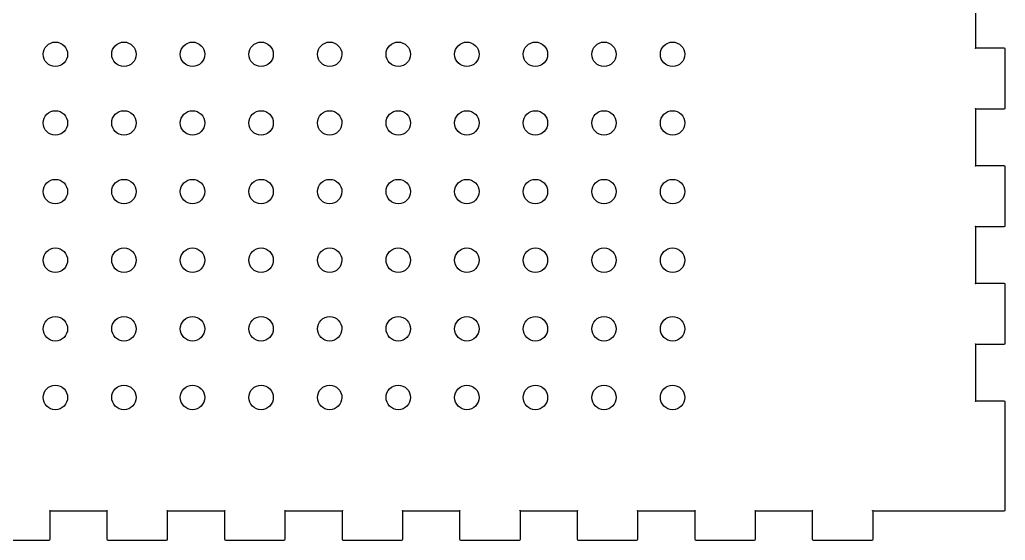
# Model space of a CAD drawing. Header units: millimetres. Extents: x 10 to 420, y 22 to 379.
# Drawn here: x 110.6 to 211.2, y 129.4 to 182.5 of the extents above; entities that cross this region are included whole.
import ezdxf

# ---------------------------------------------------------------- set-up
doc = ezdxf.new("R2010")
doc.units = ezdxf.units.MM
doc.layers.get('0').update_dxf_attribs({"linetype": 'CONTINUOUS'})
doc.layers.add('Izgaralar', color=7, linetype='CONTINUOUS')

msp = doc.modelspace()

# ---------------------------------------------------------------- linework, layer by layer
at = {"color": 1}
for points in [[(211.1, 179.6), (208.2, 179.6), (208.2, 185.4), (211.1, 185.4)], [(211.2, 173.5), (211.2, 179.5)], [(211.1, 167.6), (208.2, 167.6), (208.2, 173.4), (211.1, 173.4)], [(211.2, 161.5), (211.2, 167.5)], [(211.1, 155.6), (208.2, 155.6), (208.2, 161.4), (211.1, 161.4)], [(211.2, 149.5), (211.2, 155.5)], [(211.1, 143.6), (208.2, 143.6), (208.2, 149.4), (211.1, 149.4)], [(211.2, 132.5), (211.2, 143.5)], [(113.7, 129.5), (113.7, 132.4), (119.5, 132.4), (119.5, 129.5)], [(125.7, 129.5), (125.7, 132.4), (131.5, 132.4), (131.5, 129.5)], [(137.7, 129.5), (137.7, 132.4), (143.5, 132.4), (143.5, 129.5)], [(149.7, 129.5), (149.7, 132.4), (155.5, 132.4), (155.5, 129.5)], [(161.7, 129.5), (161.7, 132.4), (167.5, 132.4), (167.5, 129.5)], [(173.7, 129.5), (173.7, 132.4), (179.5, 132.4), (179.5, 129.5)], [(185.7, 129.5), (185.7, 132.4), (191.5, 132.4), (191.5, 129.5)], [(197.7, 129.5), (197.7, 132.4), (208.1, 132.4), (211.1, 132.4)], [(107.6, 129.4), (113.6, 129.4)], [(119.6, 129.4), (125.6, 129.4)], [(131.6, 129.4), (137.6, 129.4)], [(143.6, 129.4), (149.6, 129.4)], [(155.6, 129.4), (161.6, 129.4)], [(167.6, 129.4), (173.6, 129.4)], [(179.6, 129.4), (185.6, 129.4)], [(191.6, 129.4), (197.6, 129.4)]]:
    msp.add_lwpolyline(points, dxfattribs=at)
for points in [[(208.2, 179.6), (208.1, 179.6), (208.2, 179.5), (208.2, 179.6)], [(211.2, 179.5), (211.2, 179.555), (211.155, 179.6), (211.1, 179.6)], [(208.2, 173.4), (208.2, 173.5), (208.1, 173.4), (208.2, 173.4)], [(211.1, 173.4), (211.155, 173.4), (211.2, 173.445), (211.2, 173.5)], [(208.2, 167.6), (208.1, 167.6), (208.2, 167.5), (208.2, 167.6)], [(211.2, 167.5), (211.2, 167.555), (211.155, 167.6), (211.1, 167.6)], [(208.2, 161.4), (208.2, 161.5), (208.1, 161.4), (208.2, 161.4)], [(211.1, 161.4), (211.155, 161.4), (211.2, 161.445), (211.2, 161.5)], [(208.2, 155.6), (208.1, 155.6), (208.2, 155.5), (208.2, 155.6)], [(211.2, 155.5), (211.2, 155.555), (211.155, 155.6), (211.1, 155.6)], [(208.2, 149.4), (208.2, 149.5), (208.1, 149.4), (208.2, 149.4)], [(211.1, 149.4), (211.155, 149.4), (211.2, 149.445), (211.2, 149.5)], [(208.2, 143.6), (208.1, 143.6), (208.2, 143.5), (208.2, 143.6)], [(211.2, 143.5), (211.2, 143.555), (211.155, 143.6), (211.1, 143.6)], [(113.7, 132.4), (113.7, 132.5), (113.6, 132.4), (113.7, 132.4)], [(119.5, 132.4), (119.6, 132.4), (119.5, 132.5), (119.5, 132.4)], [(125.7, 132.4), (125.7, 132.5), (125.6, 132.4), (125.7, 132.4)], [(131.5, 132.4), (131.6, 132.4), (131.5, 132.5), (131.5, 132.4)], [(137.7, 132.4), (137.7, 132.5), (137.6, 132.4), (137.7, 132.4)], [(143.5, 132.4), (143.6, 132.4), (143.5, 132.5), (143.5, 132.4)], [(149.7, 132.4), (149.7, 132.5), (149.6, 132.4), (149.7, 132.4)], [(155.5, 132.4), (155.6, 132.4), (155.5, 132.5), (155.5, 132.4)], [(161.7, 132.4), (161.7, 132.5), (161.6, 132.4), (161.7, 132.4)], [(167.5, 132.4), (167.6, 132.4), (167.5, 132.5), (167.5, 132.4)], [(173.7, 132.4), (173.7, 132.5), (173.6, 132.4), (173.7, 132.4)], [(179.5, 132.4), (179.6, 132.4), (179.5, 132.5), (179.5, 132.4)], [(185.7, 132.4), (185.7, 132.5), (185.6, 132.4), (185.7, 132.4)], [(191.5, 132.4), (191.6, 132.4), (191.5, 132.5), (191.5, 132.4)], [(197.7, 132.4), (197.7, 132.5), (197.6, 132.4), (197.7, 132.4)], [(211.1, 132.4), (211.155, 132.4), (211.2, 132.445), (211.2, 132.5)], [(113.6, 129.4), (113.655, 129.4), (113.7, 129.445), (113.7, 129.5)], [(119.5, 129.5), (119.5, 129.445), (119.545, 129.4), (119.6, 129.4)], [(125.6, 129.4), (125.655, 129.4), (125.7, 129.445), (125.7, 129.5)], [(131.5, 129.5), (131.5, 129.445), (131.545, 129.4), (131.6, 129.4)], [(137.6, 129.4), (137.655, 129.4), (137.7, 129.445), (137.7, 129.5)], [(143.5, 129.5), (143.5, 129.445), (143.545, 129.4), (143.6, 129.4)], [(149.6, 129.4), (149.655, 129.4), (149.7, 129.445), (149.7, 129.5)], [(155.5, 129.5), (155.5, 129.445), (155.545, 129.4), (155.6, 129.4)], [(161.6, 129.4), (161.655, 129.4), (161.7, 129.445), (161.7, 129.5)], [(167.5, 129.5), (167.5, 129.445), (167.545, 129.4), (167.6, 129.4)], [(173.6, 129.4), (173.655, 129.4), (173.7, 129.445), (173.7, 129.5)], [(179.5, 129.5), (179.5, 129.445), (179.545, 129.4), (179.6, 129.4)], [(185.6, 129.4), (185.655, 129.4), (185.7, 129.445), (185.7, 129.5)], [(191.5, 129.5), (191.5, 129.445), (191.545, 129.4), (191.6, 129.4)], [(197.6, 129.4), (197.655, 129.4), (197.7, 129.445), (197.7, 129.5)]]:
    msp.add_open_spline(points, degree=3, dxfattribs=at)
at = {"layer": 'Izgaralar', "color": 7}
for points in [[(115.4877, 178.970627)], [(122.4877, 178.970627)], [(129.4877, 178.970627)], [(136.48771, 178.970627)], [(143.48771, 178.970627)], [(150.48771, 178.970627)], [(157.48771, 178.970627)], [(164.48771, 178.970627)], [(171.48771, 178.970627)], [(178.48771, 178.970627)], [(115.4877, 171.970627)], [(122.4877, 171.970627)], [(129.4877, 171.970627)], [(136.48771, 171.970627)], [(143.48771, 171.970627)], [(150.48771, 171.970627)], [(157.48771, 171.970627)], [(164.48771, 171.970627)], [(171.48771, 171.970627)], [(178.48771, 171.970627)], [(115.4877, 164.970627)], [(122.4877, 164.970627)], [(129.4877, 164.970627)], [(136.48771, 164.970627)], [(143.48771, 164.970627)], [(150.48771, 164.970627)], [(157.48771, 164.970627)], [(164.48771, 164.970627)], [(171.48771, 164.970627)], [(178.48771, 164.970627)], [(115.4877, 157.970627)], [(122.4877, 157.970627)], [(129.4877, 157.970627)], [(136.48771, 157.970627)], [(143.48771, 157.970627)], [(150.48771, 157.970627)], [(157.48771, 157.970627)], [(164.48771, 157.970627)], [(171.48771, 157.970627)], [(178.48771, 157.970627)], [(115.4877, 150.970627)], [(122.4877, 150.970627)], [(129.4877, 150.970627)], [(136.48771, 150.970627)], [(143.48771, 150.970627)], [(150.48771, 150.970627)], [(157.48771, 150.970627)], [(164.48771, 150.970627)], [(171.48771, 150.970627)], [(178.48771, 150.970627)], [(115.4877, 143.970627)], [(122.4877, 143.970627)], [(129.4877, 143.970627)], [(136.48771, 143.970627)], [(143.48771, 143.970627)], [(150.48771, 143.970627)], [(157.48771, 143.970627)], [(164.48771, 143.970627)], [(171.48771, 143.970627)], [(178.48771, 143.970627)]]:
    msp.add_lwpolyline(points, close=True, dxfattribs=at)
for points in [[(113.357399, 179.853031), (113.591426, 180.08706), (113.908835, 180.218536), (114.2398, 180.218537)], [(114.2398, 180.218537), (114.570765, 180.218536), (114.888174, 180.08706), (115.122201, 179.853031)], [(120.357399, 179.853031), (120.591426, 180.08706), (120.908835, 180.218536), (121.2398, 180.218537)], [(121.2398, 180.218537), (121.570765, 180.218536), (121.888174, 180.08706), (122.122201, 179.853031)], [(127.357399, 179.853031), (127.591426, 180.08706), (127.908835, 180.218536), (128.2398, 180.218537)], [(128.2398, 180.218537), (128.570765, 180.218536), (128.888174, 180.08706), (129.122201, 179.853031)], [(134.357409, 179.853031), (134.591436, 180.08706), (134.908845, 180.218536), (135.23981, 180.218537)], [(135.23981, 180.218537), (135.570775, 180.218536), (135.888184, 180.08706), (136.122211, 179.853031)], [(141.357409, 179.853031), (141.591436, 180.08706), (141.908845, 180.218536), (142.23981, 180.218537)], [(142.23981, 180.218537), (142.570775, 180.218536), (142.888184, 180.08706), (143.122211, 179.853031)], [(148.357409, 179.853031), (148.591436, 180.08706), (148.908845, 180.218536), (149.23981, 180.218537)], [(149.23981, 180.218537), (149.570775, 180.218536), (149.888184, 180.08706), (150.122211, 179.853031)], [(155.357409, 179.853031), (155.591436, 180.08706), (155.908845, 180.218536), (156.23981, 180.218537)], [(156.23981, 180.218537), (156.570775, 180.218536), (156.888184, 180.08706), (157.122211, 179.853031)], [(162.357409, 179.853031), (162.591436, 180.08706), (162.908845, 180.218536), (163.23981, 180.218537)], [(163.23981, 180.218537), (163.570775, 180.218536), (163.888184, 180.08706), (164.122211, 179.853031)], [(169.357409, 179.853031), (169.591436, 180.08706), (169.908845, 180.218536), (170.23981, 180.218537)], [(170.23981, 180.218537), (170.570775, 180.218536), (170.888184, 180.08706), (171.122211, 179.853031)], [(176.357409, 179.853031), (176.591436, 180.08706), (176.908845, 180.218536), (177.23981, 180.218537)], [(177.23981, 180.218537), (177.570775, 180.218536), (177.888184, 180.08706), (178.122211, 179.853031)], [(112.9919, 178.970627), (112.991898, 179.301592), (113.123372, 179.619002), (113.357399, 179.853031)], [(115.122201, 179.853031), (115.356228, 179.619002), (115.487702, 179.301592), (115.4877, 178.970627)], [(119.9919, 178.970627), (119.991898, 179.301592), (120.123372, 179.619002), (120.357399, 179.853031)], [(122.122201, 179.853031), (122.356228, 179.619002), (122.487702, 179.301592), (122.4877, 178.970627)], [(126.9919, 178.970627), (126.991898, 179.301592), (127.123372, 179.619002), (127.357399, 179.853031)], [(129.122201, 179.853031), (129.356228, 179.619002), (129.487702, 179.301592), (129.4877, 178.970627)], [(133.99191, 178.970627), (133.991908, 179.301592), (134.123382, 179.619002), (134.357409, 179.853031)], [(136.122211, 179.853031), (136.356238, 179.619002), (136.487712, 179.301592), (136.48771, 178.970627)], [(140.99191, 178.970627), (140.991908, 179.301592), (141.123382, 179.619002), (141.357409, 179.853031)], [(143.122211, 179.853031), (143.356238, 179.619002), (143.487712, 179.301592), (143.48771, 178.970627)], [(147.99191, 178.970627), (147.991908, 179.301592), (148.123382, 179.619002), (148.357409, 179.853031)], [(150.122211, 179.853031), (150.356238, 179.619002), (150.487712, 179.301592), (150.48771, 178.970627)], [(154.99191, 178.970627), (154.991908, 179.301592), (155.123382, 179.619002), (155.357409, 179.853031)], [(157.122211, 179.853031), (157.356238, 179.619002), (157.487712, 179.301592), (157.48771, 178.970627)], [(161.99191, 178.970627), (161.991908, 179.301592), (162.123382, 179.619002), (162.357409, 179.853031)], [(164.122211, 179.853031), (164.356238, 179.619002), (164.487712, 179.301592), (164.48771, 178.970627)], [(168.99191, 178.970627), (168.991908, 179.301592), (169.123382, 179.619002), (169.357409, 179.853031)], [(171.122211, 179.853031), (171.356238, 179.619002), (171.487712, 179.301592), (171.48771, 178.970627)], [(175.99191, 178.970627), (175.991908, 179.301592), (176.123382, 179.619002), (176.357409, 179.853031)], [(178.122211, 179.853031), (178.356238, 179.619002), (178.487712, 179.301592), (178.48771, 178.970627)], [(114.2398, 177.722727), (113.550605, 177.722729), (112.991902, 178.281432), (112.9919, 178.970627)], [(115.4877, 178.970627), (115.487698, 178.281432), (114.928995, 177.722729), (114.2398, 177.722727)], [(121.2398, 177.722727), (120.550605, 177.722729), (119.991902, 178.281432), (119.9919, 178.970627)], [(122.4877, 178.970627), (122.487698, 178.281432), (121.928995, 177.722729), (121.2398, 177.722727)], [(128.2398, 177.722727), (127.550605, 177.722729), (126.991902, 178.281432), (126.9919, 178.970627)], [(129.4877, 178.970627), (129.487698, 178.281432), (128.928995, 177.722729), (128.2398, 177.722727)], [(135.23981, 177.722727), (134.550615, 177.722729), (133.991912, 178.281432), (133.99191, 178.970627)], [(136.48771, 178.970627), (136.487708, 178.281432), (135.929005, 177.722729), (135.23981, 177.722727)], [(142.23981, 177.722727), (141.550615, 177.722729), (140.991912, 178.281432), (140.99191, 178.970627)], [(143.48771, 178.970627), (143.487708, 178.281432), (142.929005, 177.722729), (142.23981, 177.722727)], [(149.23981, 177.722727), (148.550615, 177.722729), (147.991912, 178.281432), (147.99191, 178.970627)], [(150.48771, 178.970627), (150.487708, 178.281432), (149.929005, 177.722729), (149.23981, 177.722727)], [(156.23981, 177.722727), (155.550615, 177.722729), (154.991912, 178.281432), (154.99191, 178.970627)], [(157.48771, 178.970627), (157.487708, 178.281432), (156.929005, 177.722729), (156.23981, 177.722727)], [(163.23981, 177.722727), (162.550615, 177.722729), (161.991912, 178.281432), (161.99191, 178.970627)], [(164.48771, 178.970627), (164.487708, 178.281432), (163.929005, 177.722729), (163.23981, 177.722727)], [(170.23981, 177.722727), (169.550615, 177.722729), (168.991912, 178.281432), (168.99191, 178.970627)], [(171.48771, 178.970627), (171.487708, 178.281432), (170.929005, 177.722729), (170.23981, 177.722727)], [(177.23981, 177.722727), (176.550615, 177.722729), (175.991912, 178.281432), (175.99191, 178.970627)], [(178.48771, 178.970627), (178.487708, 178.281432), (177.929005, 177.722729), (177.23981, 177.722727)], [(113.357399, 172.853031), (113.591426, 173.08706), (113.908835, 173.218536), (114.2398, 173.218537)], [(114.2398, 173.218537), (114.570765, 173.218536), (114.888174, 173.08706), (115.122201, 172.853031)], [(120.357399, 172.853031), (120.591426, 173.08706), (120.908835, 173.218536), (121.2398, 173.218537)], [(121.2398, 173.218537), (121.570765, 173.218536), (121.888174, 173.08706), (122.122201, 172.853031)], [(127.357399, 172.853031), (127.591426, 173.08706), (127.908835, 173.218536), (128.2398, 173.218537)], [(128.2398, 173.218537), (128.570765, 173.218536), (128.888174, 173.08706), (129.122201, 172.853031)], [(134.357409, 172.853031), (134.591436, 173.08706), (134.908845, 173.218536), (135.23981, 173.218537)], [(135.23981, 173.218537), (135.570775, 173.218536), (135.888184, 173.08706), (136.122211, 172.853031)], [(141.357409, 172.853031), (141.591436, 173.08706), (141.908845, 173.218536), (142.23981, 173.218537)], [(142.23981, 173.218537), (142.570775, 173.218536), (142.888184, 173.08706), (143.122211, 172.853031)], [(148.357409, 172.853031), (148.591436, 173.08706), (148.908845, 173.218536), (149.23981, 173.218537)], [(149.23981, 173.218537), (149.570775, 173.218536), (149.888184, 173.08706), (150.122211, 172.853031)], [(155.357409, 172.853031), (155.591436, 173.08706), (155.908845, 173.218536), (156.23981, 173.218537)], [(156.23981, 173.218537), (156.570775, 173.218536), (156.888184, 173.08706), (157.122211, 172.853031)], [(162.357409, 172.853031), (162.591436, 173.08706), (162.908845, 173.218536), (163.23981, 173.218537)], [(163.23981, 173.218537), (163.570775, 173.218536), (163.888184, 173.08706), (164.122211, 172.853031)], [(169.357409, 172.853031), (169.591436, 173.08706), (169.908845, 173.218536), (170.23981, 173.218537)], [(170.23981, 173.218537), (170.570775, 173.218536), (170.888184, 173.08706), (171.122211, 172.853031)], [(176.357409, 172.853031), (176.591436, 173.08706), (176.908845, 173.218536), (177.23981, 173.218537)], [(177.23981, 173.218537), (177.570775, 173.218536), (177.888184, 173.08706), (178.122211, 172.853031)], [(112.9919, 171.970627), (112.991898, 172.301592), (113.123372, 172.619002), (113.357399, 172.853031)], [(115.122201, 172.853031), (115.356228, 172.619002), (115.487702, 172.301592), (115.4877, 171.970627)], [(119.9919, 171.970627), (119.991898, 172.301592), (120.123372, 172.619002), (120.357399, 172.853031)], [(122.122201, 172.853031), (122.356228, 172.619002), (122.487702, 172.301592), (122.4877, 171.970627)], [(126.9919, 171.970627), (126.991898, 172.301592), (127.123372, 172.619002), (127.357399, 172.853031)], [(129.122201, 172.853031), (129.356228, 172.619002), (129.487702, 172.301592), (129.4877, 171.970627)], [(133.99191, 171.970627), (133.991908, 172.301592), (134.123382, 172.619002), (134.357409, 172.853031)], [(136.122211, 172.853031), (136.356238, 172.619002), (136.487712, 172.301592), (136.48771, 171.970627)], [(140.99191, 171.970627), (140.991908, 172.301592), (141.123382, 172.619002), (141.357409, 172.853031)], [(143.122211, 172.853031), (143.356238, 172.619002), (143.487712, 172.301592), (143.48771, 171.970627)], [(147.99191, 171.970627), (147.991908, 172.301592), (148.123382, 172.619002), (148.357409, 172.853031)], [(150.122211, 172.853031), (150.356238, 172.619002), (150.487712, 172.301592), (150.48771, 171.970627)], [(154.99191, 171.970627), (154.991908, 172.301592), (155.123382, 172.619002), (155.357409, 172.853031)], [(157.122211, 172.853031), (157.356238, 172.619002), (157.487712, 172.301592), (157.48771, 171.970627)], [(161.99191, 171.970627), (161.991908, 172.301592), (162.123382, 172.619002), (162.357409, 172.853031)], [(164.122211, 172.853031), (164.356238, 172.619002), (164.487712, 172.301592), (164.48771, 171.970627)], [(168.99191, 171.970627), (168.991908, 172.301592), (169.123382, 172.619002), (169.357409, 172.853031)], [(171.122211, 172.853031), (171.356238, 172.619002), (171.487712, 172.301592), (171.48771, 171.970627)], [(175.99191, 171.970627), (175.991908, 172.301592), (176.123382, 172.619002), (176.357409, 172.853031)], [(178.122211, 172.853031), (178.356238, 172.619002), (178.487712, 172.301592), (178.48771, 171.970627)], [(114.2398, 170.722727), (113.550605, 170.722729), (112.991902, 171.281432), (112.9919, 171.970627)], [(115.4877, 171.970627), (115.487698, 171.281432), (114.928995, 170.722729), (114.2398, 170.722727)], [(121.2398, 170.722727), (120.550605, 170.722729), (119.991902, 171.281432), (119.9919, 171.970627)], [(122.4877, 171.970627), (122.487698, 171.281432), (121.928995, 170.722729), (121.2398, 170.722727)], [(128.2398, 170.722727), (127.550605, 170.722729), (126.991902, 171.281432), (126.9919, 171.970627)], [(129.4877, 171.970627), (129.487698, 171.281432), (128.928995, 170.722729), (128.2398, 170.722727)], [(135.23981, 170.722727), (134.550615, 170.722729), (133.991912, 171.281432), (133.99191, 171.970627)], [(136.48771, 171.970627), (136.487708, 171.281432), (135.929005, 170.722729), (135.23981, 170.722727)], [(142.23981, 170.722727), (141.550615, 170.722729), (140.991912, 171.281432), (140.99191, 171.970627)], [(143.48771, 171.970627), (143.487708, 171.281432), (142.929005, 170.722729), (142.23981, 170.722727)], [(149.23981, 170.722727), (148.550615, 170.722729), (147.991912, 171.281432), (147.99191, 171.970627)], [(150.48771, 171.970627), (150.487708, 171.281432), (149.929005, 170.722729), (149.23981, 170.722727)], [(156.23981, 170.722727), (155.550615, 170.722729), (154.991912, 171.281432), (154.99191, 171.970627)], [(157.48771, 171.970627), (157.487708, 171.281432), (156.929005, 170.722729), (156.23981, 170.722727)], [(163.23981, 170.722727), (162.550615, 170.722729), (161.991912, 171.281432), (161.99191, 171.970627)], [(164.48771, 171.970627), (164.487708, 171.281432), (163.929005, 170.722729), (163.23981, 170.722727)], [(170.23981, 170.722727), (169.550615, 170.722729), (168.991912, 171.281432), (168.99191, 171.970627)], [(171.48771, 171.970627), (171.487708, 171.281432), (170.929005, 170.722729), (170.23981, 170.722727)], [(177.23981, 170.722727), (176.550615, 170.722729), (175.991912, 171.281432), (175.99191, 171.970627)], [(178.48771, 171.970627), (178.487708, 171.281432), (177.929005, 170.722729), (177.23981, 170.722727)], [(113.357399, 165.853031), (113.591426, 166.08706), (113.908835, 166.218536), (114.2398, 166.218537)], [(114.2398, 166.218537), (114.570765, 166.218536), (114.888174, 166.08706), (115.122201, 165.853031)], [(120.357399, 165.853031), (120.591426, 166.08706), (120.908835, 166.218536), (121.2398, 166.218537)], [(121.2398, 166.218537), (121.570765, 166.218536), (121.888174, 166.08706), (122.122201, 165.853031)], [(127.357399, 165.853031), (127.591426, 166.08706), (127.908835, 166.218536), (128.2398, 166.218537)], [(128.2398, 166.218537), (128.570765, 166.218536), (128.888174, 166.08706), (129.122201, 165.853031)], [(134.357409, 165.853031), (134.591436, 166.08706), (134.908845, 166.218536), (135.23981, 166.218537)], [(135.23981, 166.218537), (135.570775, 166.218536), (135.888184, 166.08706), (136.122211, 165.853031)], [(141.357409, 165.853031), (141.591436, 166.08706), (141.908845, 166.218536), (142.23981, 166.218537)], [(142.23981, 166.218537), (142.570775, 166.218536), (142.888184, 166.08706), (143.122211, 165.853031)], [(148.357409, 165.853031), (148.591436, 166.08706), (148.908845, 166.218536), (149.23981, 166.218537)], [(149.23981, 166.218537), (149.570775, 166.218536), (149.888184, 166.08706), (150.122211, 165.853031)], [(155.357409, 165.853031), (155.591436, 166.08706), (155.908845, 166.218536), (156.23981, 166.218537)], [(156.23981, 166.218537), (156.570775, 166.218536), (156.888184, 166.08706), (157.122211, 165.853031)], [(162.357409, 165.853031), (162.591436, 166.08706), (162.908845, 166.218536), (163.23981, 166.218537)], [(163.23981, 166.218537), (163.570775, 166.218536), (163.888184, 166.08706), (164.122211, 165.853031)], [(169.357409, 165.853031), (169.591436, 166.08706), (169.908845, 166.218536), (170.23981, 166.218537)], [(170.23981, 166.218537), (170.570775, 166.218536), (170.888184, 166.08706), (171.122211, 165.853031)], [(176.357409, 165.853031), (176.591436, 166.08706), (176.908845, 166.218536), (177.23981, 166.218537)], [(177.23981, 166.218537), (177.570775, 166.218536), (177.888184, 166.08706), (178.122211, 165.853031)], [(112.9919, 164.970627), (112.991898, 165.301592), (113.123372, 165.619002), (113.357399, 165.853031)], [(115.122201, 165.853031), (115.356228, 165.619002), (115.487702, 165.301592), (115.4877, 164.970627)], [(119.9919, 164.970627), (119.991898, 165.301592), (120.123372, 165.619002), (120.357399, 165.853031)], [(122.122201, 165.853031), (122.356228, 165.619002), (122.487702, 165.301592), (122.4877, 164.970627)], [(126.9919, 164.970627), (126.991898, 165.301592), (127.123372, 165.619002), (127.357399, 165.853031)], [(129.122201, 165.853031), (129.356228, 165.619002), (129.487702, 165.301592), (129.4877, 164.970627)], [(133.99191, 164.970627), (133.991908, 165.301592), (134.123382, 165.619002), (134.357409, 165.853031)], [(136.122211, 165.853031), (136.356238, 165.619002), (136.487712, 165.301592), (136.48771, 164.970627)], [(140.99191, 164.970627), (140.991908, 165.301592), (141.123382, 165.619002), (141.357409, 165.853031)], [(143.122211, 165.853031), (143.356238, 165.619002), (143.487712, 165.301592), (143.48771, 164.970627)], [(147.99191, 164.970627), (147.991908, 165.301592), (148.123382, 165.619002), (148.357409, 165.853031)], [(150.122211, 165.853031), (150.356238, 165.619002), (150.487712, 165.301592), (150.48771, 164.970627)], [(154.99191, 164.970627), (154.991908, 165.301592), (155.123382, 165.619002), (155.357409, 165.853031)], [(157.122211, 165.853031), (157.356238, 165.619002), (157.487712, 165.301592), (157.48771, 164.970627)], [(161.99191, 164.970627), (161.991908, 165.301592), (162.123382, 165.619002), (162.357409, 165.853031)], [(164.122211, 165.853031), (164.356238, 165.619002), (164.487712, 165.301592), (164.48771, 164.970627)], [(168.99191, 164.970627), (168.991908, 165.301592), (169.123382, 165.619002), (169.357409, 165.853031)], [(171.122211, 165.853031), (171.356238, 165.619002), (171.487712, 165.301592), (171.48771, 164.970627)], [(175.99191, 164.970627), (175.991908, 165.301592), (176.123382, 165.619002), (176.357409, 165.853031)], [(178.122211, 165.853031), (178.356238, 165.619002), (178.487712, 165.301592), (178.48771, 164.970627)], [(114.2398, 163.722727), (113.550605, 163.722729), (112.991902, 164.281432), (112.9919, 164.970627)], [(115.4877, 164.970627), (115.487698, 164.281432), (114.928995, 163.722729), (114.2398, 163.722727)], [(121.2398, 163.722727), (120.550605, 163.722729), (119.991902, 164.281432), (119.9919, 164.970627)], [(122.4877, 164.970627), (122.487698, 164.281432), (121.928995, 163.722729), (121.2398, 163.722727)], [(128.2398, 163.722727), (127.550605, 163.722729), (126.991902, 164.281432), (126.9919, 164.970627)], [(129.4877, 164.970627), (129.487698, 164.281432), (128.928995, 163.722729), (128.2398, 163.722727)], [(135.23981, 163.722727), (134.550615, 163.722729), (133.991912, 164.281432), (133.99191, 164.970627)], [(136.48771, 164.970627), (136.487708, 164.281432), (135.929005, 163.722729), (135.23981, 163.722727)], [(142.23981, 163.722727), (141.550615, 163.722729), (140.991912, 164.281432), (140.99191, 164.970627)], [(143.48771, 164.970627), (143.487708, 164.281432), (142.929005, 163.722729), (142.23981, 163.722727)], [(149.23981, 163.722727), (148.550615, 163.722729), (147.991912, 164.281432), (147.99191, 164.970627)], [(150.48771, 164.970627), (150.487708, 164.281432), (149.929005, 163.722729), (149.23981, 163.722727)], [(156.23981, 163.722727), (155.550615, 163.722729), (154.991912, 164.281432), (154.99191, 164.970627)], [(157.48771, 164.970627), (157.487708, 164.281432), (156.929005, 163.722729), (156.23981, 163.722727)], [(163.23981, 163.722727), (162.550615, 163.722729), (161.991912, 164.281432), (161.99191, 164.970627)], [(164.48771, 164.970627), (164.487708, 164.281432), (163.929005, 163.722729), (163.23981, 163.722727)], [(170.23981, 163.722727), (169.550615, 163.722729), (168.991912, 164.281432), (168.99191, 164.970627)], [(171.48771, 164.970627), (171.487708, 164.281432), (170.929005, 163.722729), (170.23981, 163.722727)], [(177.23981, 163.722727), (176.550615, 163.722729), (175.991912, 164.281432), (175.99191, 164.970627)], [(178.48771, 164.970627), (178.487708, 164.281432), (177.929005, 163.722729), (177.23981, 163.722727)], [(113.357399, 158.853031), (113.591426, 159.08706), (113.908835, 159.218536), (114.2398, 159.218537)], [(114.2398, 159.218537), (114.570765, 159.218536), (114.888174, 159.08706), (115.122201, 158.853031)], [(120.357399, 158.853031), (120.591426, 159.08706), (120.908835, 159.218536), (121.2398, 159.218537)], [(121.2398, 159.218537), (121.570765, 159.218536), (121.888174, 159.08706), (122.122201, 158.853031)], [(127.357399, 158.853031), (127.591426, 159.08706), (127.908835, 159.218536), (128.2398, 159.218537)], [(128.2398, 159.218537), (128.570765, 159.218536), (128.888174, 159.08706), (129.122201, 158.853031)], [(134.357409, 158.853031), (134.591436, 159.08706), (134.908845, 159.218536), (135.23981, 159.218537)], [(135.23981, 159.218537), (135.570775, 159.218536), (135.888184, 159.08706), (136.122211, 158.853031)], [(141.357409, 158.853031), (141.591436, 159.08706), (141.908845, 159.218536), (142.23981, 159.218537)], [(142.23981, 159.218537), (142.570775, 159.218536), (142.888184, 159.08706), (143.122211, 158.853031)], [(148.357409, 158.853031), (148.591436, 159.08706), (148.908845, 159.218536), (149.23981, 159.218537)], [(149.23981, 159.218537), (149.570775, 159.218536), (149.888184, 159.08706), (150.122211, 158.853031)], [(155.357409, 158.853031), (155.591436, 159.08706), (155.908845, 159.218536), (156.23981, 159.218537)], [(156.23981, 159.218537), (156.570775, 159.218536), (156.888184, 159.08706), (157.122211, 158.853031)], [(162.357409, 158.853031), (162.591436, 159.08706), (162.908845, 159.218536), (163.23981, 159.218537)], [(163.23981, 159.218537), (163.570775, 159.218536), (163.888184, 159.08706), (164.122211, 158.853031)], [(169.357409, 158.853031), (169.591436, 159.08706), (169.908845, 159.218536), (170.23981, 159.218537)], [(170.23981, 159.218537), (170.570775, 159.218536), (170.888184, 159.08706), (171.122211, 158.853031)], [(176.357409, 158.853031), (176.591436, 159.08706), (176.908845, 159.218536), (177.23981, 159.218537)], [(177.23981, 159.218537), (177.570775, 159.218536), (177.888184, 159.08706), (178.122211, 158.853031)], [(112.9919, 157.970627), (112.991898, 158.301592), (113.123372, 158.619002), (113.357399, 158.853031)], [(114.2398, 156.722727), (113.550605, 156.722729), (112.991902, 157.281432), (112.9919, 157.970627)], [(115.4877, 157.970627), (115.487698, 157.281432), (114.928995, 156.722729), (114.2398, 156.722727)], [(115.122201, 158.853031), (115.356228, 158.619002), (115.487702, 158.301592), (115.4877, 157.970627)], [(119.9919, 157.970627), (119.991898, 158.301592), (120.123372, 158.619002), (120.357399, 158.853031)], [(121.2398, 156.722727), (120.550605, 156.722729), (119.991902, 157.281432), (119.9919, 157.970627)], [(122.4877, 157.970627), (122.487698, 157.281432), (121.928995, 156.722729), (121.2398, 156.722727)], [(122.122201, 158.853031), (122.356228, 158.619002), (122.487702, 158.301592), (122.4877, 157.970627)], [(126.9919, 157.970627), (126.991898, 158.301592), (127.123372, 158.619002), (127.357399, 158.853031)], [(128.2398, 156.722727), (127.550605, 156.722729), (126.991902, 157.281432), (126.9919, 157.970627)], [(129.4877, 157.970627), (129.487698, 157.281432), (128.928995, 156.722729), (128.2398, 156.722727)], [(129.122201, 158.853031), (129.356228, 158.619002), (129.487702, 158.301592), (129.4877, 157.970627)], [(133.99191, 157.970627), (133.991908, 158.301592), (134.123382, 158.619002), (134.357409, 158.853031)], [(135.23981, 156.722727), (134.550615, 156.722729), (133.991912, 157.281432), (133.99191, 157.970627)], [(136.48771, 157.970627), (136.487708, 157.281432), (135.929005, 156.722729), (135.23981, 156.722727)], [(136.122211, 158.853031), (136.356238, 158.619002), (136.487712, 158.301592), (136.48771, 157.970627)], [(140.99191, 157.970627), (140.991908, 158.301592), (141.123382, 158.619002), (141.357409, 158.853031)], [(142.23981, 156.722727), (141.550615, 156.722729), (140.991912, 157.281432), (140.99191, 157.970627)], [(143.48771, 157.970627), (143.487708, 157.281432), (142.929005, 156.722729), (142.23981, 156.722727)], [(143.122211, 158.853031), (143.356238, 158.619002), (143.487712, 158.301592), (143.48771, 157.970627)], [(147.99191, 157.970627), (147.991908, 158.301592), (148.123382, 158.619002), (148.357409, 158.853031)], [(149.23981, 156.722727), (148.550615, 156.722729), (147.991912, 157.281432), (147.99191, 157.970627)], [(150.48771, 157.970627), (150.487708, 157.281432), (149.929005, 156.722729), (149.23981, 156.722727)], [(150.122211, 158.853031), (150.356238, 158.619002), (150.487712, 158.301592), (150.48771, 157.970627)], [(154.99191, 157.970627), (154.991908, 158.301592), (155.123382, 158.619002), (155.357409, 158.853031)], [(156.23981, 156.722727), (155.550615, 156.722729), (154.991912, 157.281432), (154.99191, 157.970627)], [(157.48771, 157.970627), (157.487708, 157.281432), (156.929005, 156.722729), (156.23981, 156.722727)], [(157.122211, 158.853031), (157.356238, 158.619002), (157.487712, 158.301592), (157.48771, 157.970627)], [(161.99191, 157.970627), (161.991908, 158.301592), (162.123382, 158.619002), (162.357409, 158.853031)], [(163.23981, 156.722727), (162.550615, 156.722729), (161.991912, 157.281432), (161.99191, 157.970627)], [(164.48771, 157.970627), (164.487708, 157.281432), (163.929005, 156.722729), (163.23981, 156.722727)], [(164.122211, 158.853031), (164.356238, 158.619002), (164.487712, 158.301592), (164.48771, 157.970627)], [(168.99191, 157.970627), (168.991908, 158.301592), (169.123382, 158.619002), (169.357409, 158.853031)], [(170.23981, 156.722727), (169.550615, 156.722729), (168.991912, 157.281432), (168.99191, 157.970627)], [(171.48771, 157.970627), (171.487708, 157.281432), (170.929005, 156.722729), (170.23981, 156.722727)], [(171.122211, 158.853031), (171.356238, 158.619002), (171.487712, 158.301592), (171.48771, 157.970627)], [(175.99191, 157.970627), (175.991908, 158.301592), (176.123382, 158.619002), (176.357409, 158.853031)], [(177.23981, 156.722727), (176.550615, 156.722729), (175.991912, 157.281432), (175.99191, 157.970627)], [(178.48771, 157.970627), (178.487708, 157.281432), (177.929005, 156.722729), (177.23981, 156.722727)], [(178.122211, 158.853031), (178.356238, 158.619002), (178.487712, 158.301592), (178.48771, 157.970627)], [(113.357399, 151.853031), (113.591426, 152.08706), (113.908835, 152.218536), (114.2398, 152.218537)], [(114.2398, 152.218537), (114.570765, 152.218536), (114.888174, 152.08706), (115.122201, 151.853031)], [(120.357399, 151.853031), (120.591426, 152.08706), (120.908835, 152.218536), (121.2398, 152.218537)], [(121.2398, 152.218537), (121.570765, 152.218536), (121.888174, 152.08706), (122.122201, 151.853031)], [(127.357399, 151.853031), (127.591426, 152.08706), (127.908835, 152.218536), (128.2398, 152.218537)], [(128.2398, 152.218537), (128.570765, 152.218536), (128.888174, 152.08706), (129.122201, 151.853031)], [(134.357409, 151.853031), (134.591436, 152.08706), (134.908845, 152.218536), (135.23981, 152.218537)], [(135.23981, 152.218537), (135.570775, 152.218536), (135.888184, 152.08706), (136.122211, 151.853031)], [(141.357409, 151.853031), (141.591436, 152.08706), (141.908845, 152.218536), (142.23981, 152.218537)], [(142.23981, 152.218537), (142.570775, 152.218536), (142.888184, 152.08706), (143.122211, 151.853031)], [(148.357409, 151.853031), (148.591436, 152.08706), (148.908845, 152.218536), (149.23981, 152.218537)], [(149.23981, 152.218537), (149.570775, 152.218536), (149.888184, 152.08706), (150.122211, 151.853031)], [(155.357409, 151.853031), (155.591436, 152.08706), (155.908845, 152.218536), (156.23981, 152.218537)], [(156.23981, 152.218537), (156.570775, 152.218536), (156.888184, 152.08706), (157.122211, 151.853031)], [(162.357409, 151.853031), (162.591436, 152.08706), (162.908845, 152.218536), (163.23981, 152.218537)], [(163.23981, 152.218537), (163.570775, 152.218536), (163.888184, 152.08706), (164.122211, 151.853031)], [(169.357409, 151.853031), (169.591436, 152.08706), (169.908845, 152.218536), (170.23981, 152.218537)], [(170.23981, 152.218537), (170.570775, 152.218536), (170.888184, 152.08706), (171.122211, 151.853031)], [(176.357409, 151.853031), (176.591436, 152.08706), (176.908845, 152.218536), (177.23981, 152.218537)], [(177.23981, 152.218537), (177.570775, 152.218536), (177.888184, 152.08706), (178.122211, 151.853031)], [(112.9919, 150.970627), (112.991898, 151.301592), (113.123372, 151.619002), (113.357399, 151.853031)], [(114.2398, 149.722727), (113.550605, 149.722729), (112.991902, 150.281432), (112.9919, 150.970627)], [(115.4877, 150.970627), (115.487698, 150.281432), (114.928995, 149.722729), (114.2398, 149.722727)], [(115.122201, 151.853031), (115.356228, 151.619002), (115.487702, 151.301592), (115.4877, 150.970627)], [(119.9919, 150.970627), (119.991898, 151.301592), (120.123372, 151.619002), (120.357399, 151.853031)], [(121.2398, 149.722727), (120.550605, 149.722729), (119.991902, 150.281432), (119.9919, 150.970627)], [(122.4877, 150.970627), (122.487698, 150.281432), (121.928995, 149.722729), (121.2398, 149.722727)], [(122.122201, 151.853031), (122.356228, 151.619002), (122.487702, 151.301592), (122.4877, 150.970627)], [(126.9919, 150.970627), (126.991898, 151.301592), (127.123372, 151.619002), (127.357399, 151.853031)], [(128.2398, 149.722727), (127.550605, 149.722729), (126.991902, 150.281432), (126.9919, 150.970627)], [(129.4877, 150.970627), (129.487698, 150.281432), (128.928995, 149.722729), (128.2398, 149.722727)], [(129.122201, 151.853031), (129.356228, 151.619002), (129.487702, 151.301592), (129.4877, 150.970627)], [(133.99191, 150.970627), (133.991908, 151.301592), (134.123382, 151.619002), (134.357409, 151.853031)], [(135.23981, 149.722727), (134.550615, 149.722729), (133.991912, 150.281432), (133.99191, 150.970627)], [(136.48771, 150.970627), (136.487708, 150.281432), (135.929005, 149.722729), (135.23981, 149.722727)], [(136.122211, 151.853031), (136.356238, 151.619002), (136.487712, 151.301592), (136.48771, 150.970627)], [(140.99191, 150.970627), (140.991908, 151.301592), (141.123382, 151.619002), (141.357409, 151.853031)], [(142.23981, 149.722727), (141.550615, 149.722729), (140.991912, 150.281432), (140.99191, 150.970627)], [(143.48771, 150.970627), (143.487708, 150.281432), (142.929005, 149.722729), (142.23981, 149.722727)], [(143.122211, 151.853031), (143.356238, 151.619002), (143.487712, 151.301592), (143.48771, 150.970627)], [(147.99191, 150.970627), (147.991908, 151.301592), (148.123382, 151.619002), (148.357409, 151.853031)], [(149.23981, 149.722727), (148.550615, 149.722729), (147.991912, 150.281432), (147.99191, 150.970627)], [(150.48771, 150.970627), (150.487708, 150.281432), (149.929005, 149.722729), (149.23981, 149.722727)], [(150.122211, 151.853031), (150.356238, 151.619002), (150.487712, 151.301592), (150.48771, 150.970627)], [(154.99191, 150.970627), (154.991908, 151.301592), (155.123382, 151.619002), (155.357409, 151.853031)], [(156.23981, 149.722727), (155.550615, 149.722729), (154.991912, 150.281432), (154.99191, 150.970627)], [(157.48771, 150.970627), (157.487708, 150.281432), (156.929005, 149.722729), (156.23981, 149.722727)], [(157.122211, 151.853031), (157.356238, 151.619002), (157.487712, 151.301592), (157.48771, 150.970627)], [(161.99191, 150.970627), (161.991908, 151.301592), (162.123382, 151.619002), (162.357409, 151.853031)], [(163.23981, 149.722727), (162.550615, 149.722729), (161.991912, 150.281432), (161.99191, 150.970627)], [(164.48771, 150.970627), (164.487708, 150.281432), (163.929005, 149.722729), (163.23981, 149.722727)], [(164.122211, 151.853031), (164.356238, 151.619002), (164.487712, 151.301592), (164.48771, 150.970627)], [(168.99191, 150.970627), (168.991908, 151.301592), (169.123382, 151.619002), (169.357409, 151.853031)], [(170.23981, 149.722727), (169.550615, 149.722729), (168.991912, 150.281432), (168.99191, 150.970627)], [(171.48771, 150.970627), (171.487708, 150.281432), (170.929005, 149.722729), (170.23981, 149.722727)], [(171.122211, 151.853031), (171.356238, 151.619002), (171.487712, 151.301592), (171.48771, 150.970627)], [(175.99191, 150.970627), (175.991908, 151.301592), (176.123382, 151.619002), (176.357409, 151.853031)], [(177.23981, 149.722727), (176.550615, 149.722729), (175.991912, 150.281432), (175.99191, 150.970627)], [(178.48771, 150.970627), (178.487708, 150.281432), (177.929005, 149.722729), (177.23981, 149.722727)], [(178.122211, 151.853031), (178.356238, 151.619002), (178.487712, 151.301592), (178.48771, 150.970627)], [(113.357399, 144.853031), (113.591426, 145.08706), (113.908835, 145.218536), (114.2398, 145.218537)], [(114.2398, 145.218537), (114.570765, 145.218536), (114.888174, 145.08706), (115.122201, 144.853031)], [(120.357399, 144.853031), (120.591426, 145.08706), (120.908835, 145.218536), (121.2398, 145.218537)], [(121.2398, 145.218537), (121.570765, 145.218536), (121.888174, 145.08706), (122.122201, 144.853031)], [(127.357399, 144.853031), (127.591426, 145.08706), (127.908835, 145.218536), (128.2398, 145.218537)], [(128.2398, 145.218537), (128.570765, 145.218536), (128.888174, 145.08706), (129.122201, 144.853031)], [(134.357409, 144.853031), (134.591436, 145.08706), (134.908845, 145.218536), (135.23981, 145.218537)], [(135.23981, 145.218537), (135.570775, 145.218536), (135.888184, 145.08706), (136.122211, 144.853031)], [(141.357409, 144.853031), (141.591436, 145.08706), (141.908845, 145.218536), (142.23981, 145.218537)], [(142.23981, 145.218537), (142.570775, 145.218536), (142.888184, 145.08706), (143.122211, 144.853031)], [(148.357409, 144.853031), (148.591436, 145.08706), (148.908845, 145.218536), (149.23981, 145.218537)], [(149.23981, 145.218537), (149.570775, 145.218536), (149.888184, 145.08706), (150.122211, 144.853031)], [(155.357409, 144.853031), (155.591436, 145.08706), (155.908845, 145.218536), (156.23981, 145.218537)], [(156.23981, 145.218537), (156.570775, 145.218536), (156.888184, 145.08706), (157.122211, 144.853031)], [(162.357409, 144.853031), (162.591436, 145.08706), (162.908845, 145.218536), (163.23981, 145.218537)], [(163.23981, 145.218537), (163.570775, 145.218536), (163.888184, 145.08706), (164.122211, 144.853031)], [(169.357409, 144.853031), (169.591436, 145.08706), (169.908845, 145.218536), (170.23981, 145.218537)], [(170.23981, 145.218537), (170.570775, 145.218536), (170.888184, 145.08706), (171.122211, 144.853031)], [(176.357409, 144.853031), (176.591436, 145.08706), (176.908845, 145.218536), (177.23981, 145.218537)], [(177.23981, 145.218537), (177.570775, 145.218536), (177.888184, 145.08706), (178.122211, 144.853031)], [(112.9919, 143.970627), (112.991898, 144.301592), (113.123372, 144.619002), (113.357399, 144.853031)], [(114.2398, 142.722727), (113.550605, 142.722729), (112.991902, 143.281432), (112.9919, 143.970627)], [(115.4877, 143.970627), (115.487698, 143.281432), (114.928995, 142.722729), (114.2398, 142.722727)], [(115.122201, 144.853031), (115.356228, 144.619002), (115.487702, 144.301592), (115.4877, 143.970627)], [(119.9919, 143.970627), (119.991898, 144.301592), (120.123372, 144.619002), (120.357399, 144.853031)], [(121.2398, 142.722727), (120.550605, 142.722729), (119.991902, 143.281432), (119.9919, 143.970627)], [(122.4877, 143.970627), (122.487698, 143.281432), (121.928995, 142.722729), (121.2398, 142.722727)], [(122.122201, 144.853031), (122.356228, 144.619002), (122.487702, 144.301592), (122.4877, 143.970627)], [(126.9919, 143.970627), (126.991898, 144.301592), (127.123372, 144.619002), (127.357399, 144.853031)], [(128.2398, 142.722727), (127.550605, 142.722729), (126.991902, 143.281432), (126.9919, 143.970627)], [(129.4877, 143.970627), (129.487698, 143.281432), (128.928995, 142.722729), (128.2398, 142.722727)], [(129.122201, 144.853031), (129.356228, 144.619002), (129.487702, 144.301592), (129.4877, 143.970627)], [(133.99191, 143.970627), (133.991908, 144.301592), (134.123382, 144.619002), (134.357409, 144.853031)], [(135.23981, 142.722727), (134.550615, 142.722729), (133.991912, 143.281432), (133.99191, 143.970627)], [(136.48771, 143.970627), (136.487708, 143.281432), (135.929005, 142.722729), (135.23981, 142.722727)], [(136.122211, 144.853031), (136.356238, 144.619002), (136.487712, 144.301592), (136.48771, 143.970627)], [(140.99191, 143.970627), (140.991908, 144.301592), (141.123382, 144.619002), (141.357409, 144.853031)], [(142.23981, 142.722727), (141.550615, 142.722729), (140.991912, 143.281432), (140.99191, 143.970627)], [(143.48771, 143.970627), (143.487708, 143.281432), (142.929005, 142.722729), (142.23981, 142.722727)], [(143.122211, 144.853031), (143.356238, 144.619002), (143.487712, 144.301592), (143.48771, 143.970627)], [(147.99191, 143.970627), (147.991908, 144.301592), (148.123382, 144.619002), (148.357409, 144.853031)], [(149.23981, 142.722727), (148.550615, 142.722729), (147.991912, 143.281432), (147.99191, 143.970627)], [(150.48771, 143.970627), (150.487708, 143.281432), (149.929005, 142.722729), (149.23981, 142.722727)], [(150.122211, 144.853031), (150.356238, 144.619002), (150.487712, 144.301592), (150.48771, 143.970627)], [(154.99191, 143.970627), (154.991908, 144.301592), (155.123382, 144.619002), (155.357409, 144.853031)], [(156.23981, 142.722727), (155.550615, 142.722729), (154.991912, 143.281432), (154.99191, 143.970627)], [(157.48771, 143.970627), (157.487708, 143.281432), (156.929005, 142.722729), (156.23981, 142.722727)], [(157.122211, 144.853031), (157.356238, 144.619002), (157.487712, 144.301592), (157.48771, 143.970627)], [(161.99191, 143.970627), (161.991908, 144.301592), (162.123382, 144.619002), (162.357409, 144.853031)], [(163.23981, 142.722727), (162.550615, 142.722729), (161.991912, 143.281432), (161.99191, 143.970627)], [(164.48771, 143.970627), (164.487708, 143.281432), (163.929005, 142.722729), (163.23981, 142.722727)], [(164.122211, 144.853031), (164.356238, 144.619002), (164.487712, 144.301592), (164.48771, 143.970627)], [(168.99191, 143.970627), (168.991908, 144.301592), (169.123382, 144.619002), (169.357409, 144.853031)], [(170.23981, 142.722727), (169.550615, 142.722729), (168.991912, 143.281432), (168.99191, 143.970627)], [(171.48771, 143.970627), (171.487708, 143.281432), (170.929005, 142.722729), (170.23981, 142.722727)], [(171.122211, 144.853031), (171.356238, 144.619002), (171.487712, 144.301592), (171.48771, 143.970627)], [(175.99191, 143.970627), (175.991908, 144.301592), (176.123382, 144.619002), (176.357409, 144.853031)], [(177.23981, 142.722727), (176.550615, 142.722729), (175.991912, 143.281432), (175.99191, 143.970627)], [(178.48771, 143.970627), (178.487708, 143.281432), (177.929005, 142.722729), (177.23981, 142.722727)], [(178.122211, 144.853031), (178.356238, 144.619002), (178.487712, 144.301592), (178.48771, 143.970627)]]:
    msp.add_open_spline(points, degree=3, dxfattribs=at)

doc.saveas('drawing.dxf')
